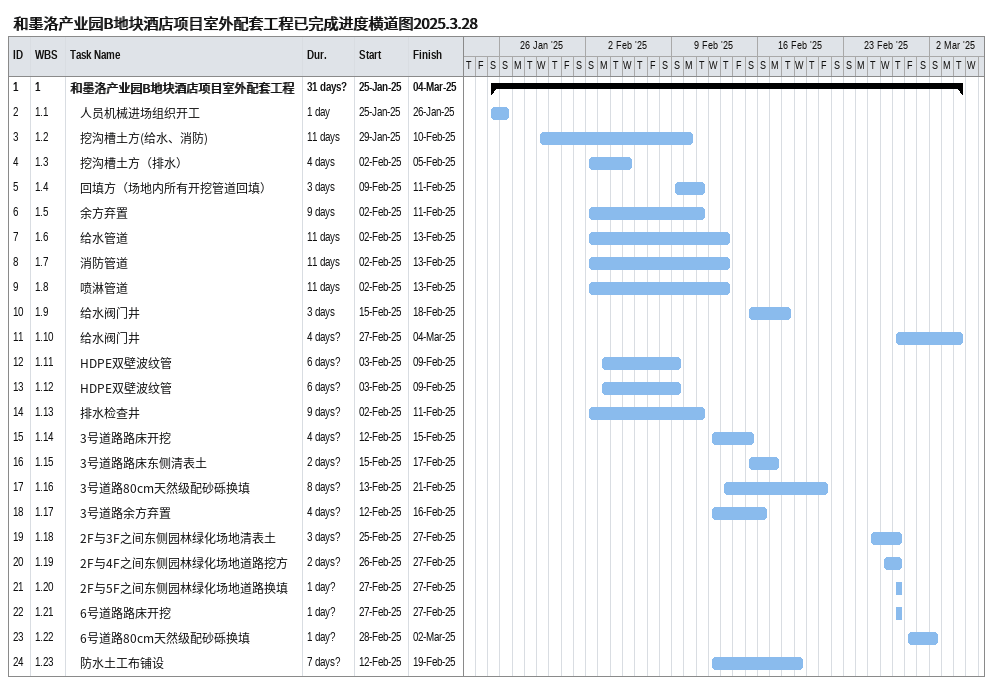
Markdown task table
和墨洛产业园B地块酒店项目室外配套工程已完成进度横道图2025.3.28

| ID | WBS | Task | Duration | Start | Finish |
|---|---|---|---|---|---|
| 1 | 1 | **和墨洛产业园B地块酒店项目室外配套工程** | 31d? | 2025-01-25 | 2025-03-04 |
| 2 | 1.1 | 人员机械进场组织开工 | 1d | 2025-01-25 | 2025-01-26 |
| 3 | 1.2 | 挖沟槽土方(给水、消防) | 11d | 2025-01-29 | 2025-02-10 |
| 4 | 1.3 | 挖沟槽土方（排水） | 4d | 2025-02-02 | 2025-02-05 |
| 5 | 1.4 | 回填方（场地内所有开挖管道回填） | 3d | 2025-02-09 | 2025-02-11 |
| 6 | 1.5 | 余方弃置 | 9d | 2025-02-02 | 2025-02-11 |
| 7 | 1.6 | 给水管道 | 11d | 2025-02-02 | 2025-02-13 |
| 8 | 1.7 | 消防管道 | 11d | 2025-02-02 | 2025-02-13 |
| 9 | 1.8 | 喷淋管道 | 11d | 2025-02-02 | 2025-02-13 |
| 10 | 1.9 | 给水阀门井 | 3d | 2025-02-15 | 2025-02-18 |
| 11 | 1.10 | 给水阀门井 | 4d? | 2025-02-27 | 2025-03-04 |
| 12 | 1.11 | HDPE双壁波纹管 | 6d? | 2025-02-03 | 2025-02-09 |
| 13 | 1.12 | HDPE双壁波纹管 | 6d? | 2025-02-03 | 2025-02-09 |
| 14 | 1.13 | 排水检查井 | 9d? | 2025-02-02 | 2025-02-11 |
| 15 | 1.14 | 3号道路路床开挖 | 4d? | 2025-02-12 | 2025-02-15 |
| 16 | 1.15 | 3号道路路床东侧清表土 | 2d? | 2025-02-15 | 2025-02-17 |
| 17 | 1.16 | 3号道路80cm天然级配砂砾换填 | 8d? | 2025-02-13 | 2025-02-21 |
| 18 | 1.17 | 3号道路余方弃置 | 4d? | 2025-02-12 | 2025-02-16 |
| 19 | 1.18 | 2F与3F之间东侧园林绿化场地清表土 | 3d? | 2025-02-25 | 2025-02-27 |
| 20 | 1.19 | 2F与4F之间东侧园林绿化场地道路挖方 | 2d? | 2025-02-26 | 2025-02-27 |
| 21 | 1.20 | 2F与5F之间东侧园林绿化场地道路换填 | 1d? | 2025-02-27 | 2025-02-27 |
| 22 | 1.21 | 6号道路路床开挖 | 1d? | 2025-02-27 | 2025-02-27 |
| 23 | 1.22 | 6号道路80cm天然级配砂砾换填 | 1d? | 2025-02-28 | 2025-03-02 |
| 24 | 1.23 | 防水土工布铺设 | 7d? | 2025-02-12 | 2025-02-19 |
